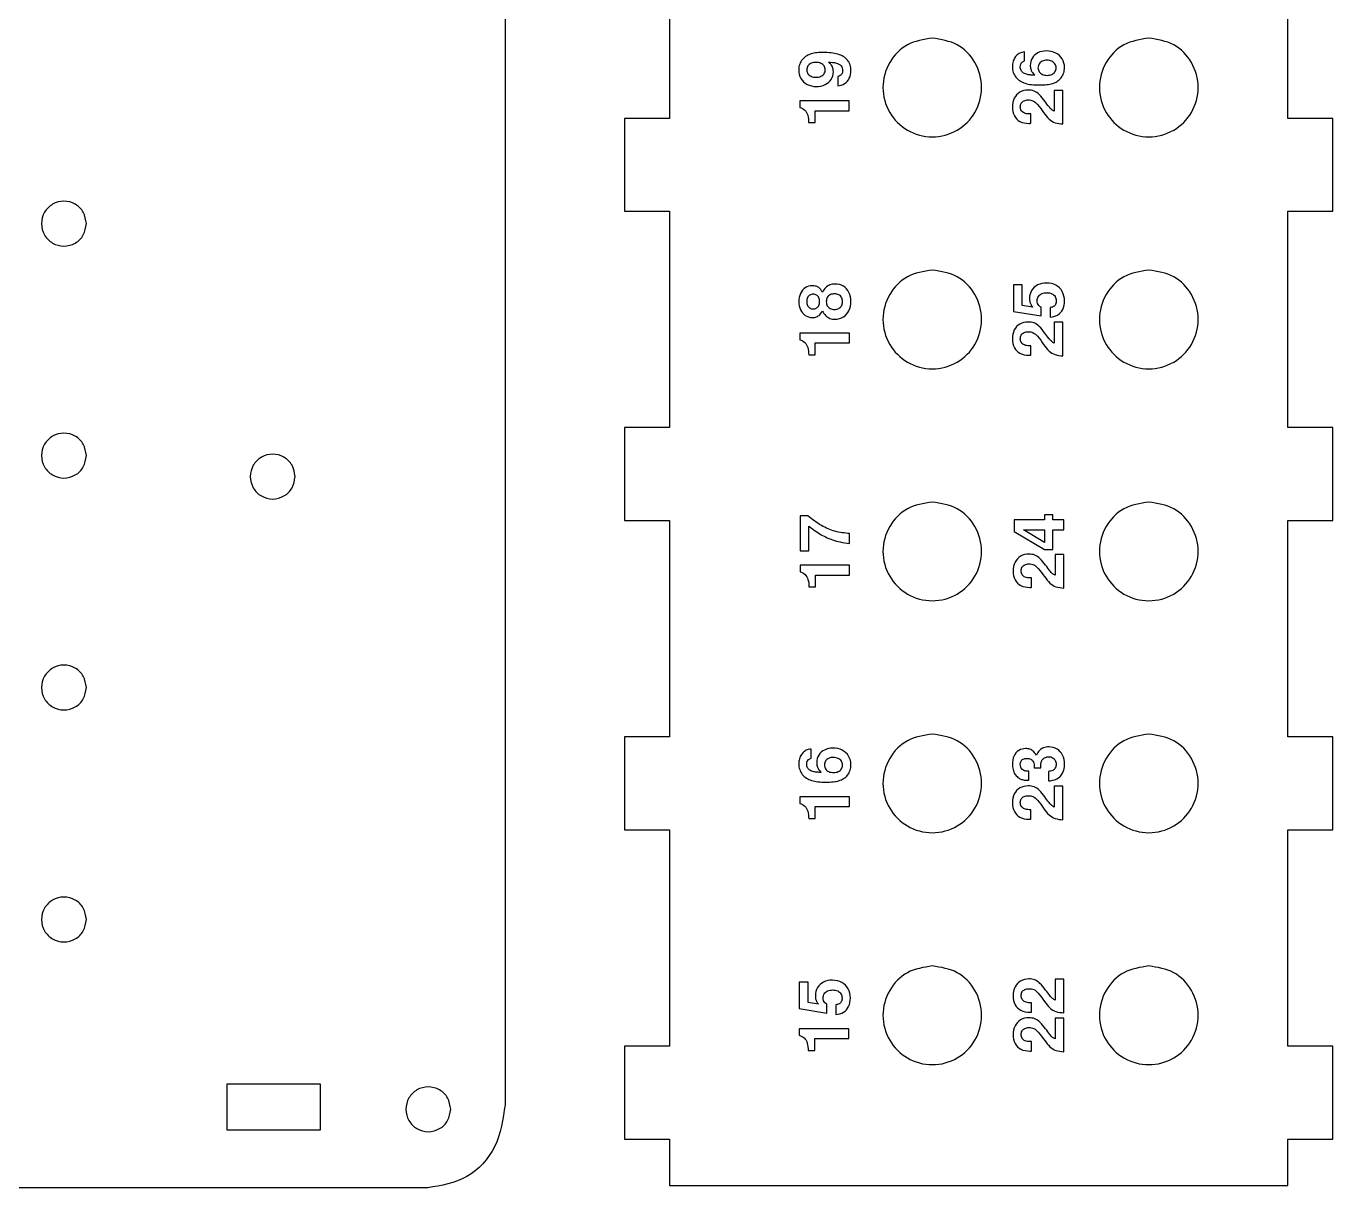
# Model space of a CAD drawing. Extents: x 12 to 628, y 12 to 468.
# Drawn here: x 244.9 to 329.4, y 314.8 to 389.9 of the extents above; entities that cross this region are included whole.
import ezdxf

# ---------------------------------------------------------------- set-up
doc = ezdxf.new("R2010")
doc.units = 0
doc.layers.get('0').update_dxf_attribs({"linetype": 'CONTINUOUS'})

msp = doc.modelspace()

# ---------------------------------------------------------------- linework, layer by layer
at = {"color": 7}
for p, q in [((275.89865, 449.152086), (275.89865, 320.191161)), ((286.527353, 397.976739), (286.527353, 383.971461)), ((326.532353, 383.971461), (326.532353, 397.976739)), ((303.529853, 389.166495), (303.529853, 389.166495)), ((317.529825, 389.166495), (317.529825, 389.166495)), ((309.502567, 387.695609), (309.502567, 388.282632)), ((297.417038, 386.695414), (297.417038, 386.085814)), ((311.412642, 385.791654), (311.412642, 384.436987)), ((311.977086, 385.791654), (311.412642, 385.791654)), ((311.977086, 383.615156), (311.977086, 385.791654)), ((298.162105, 385.107547), (294.960582, 385.107547)), ((294.960582, 385.107547), (294.960582, 384.6876)), ((298.162105, 384.475369), (298.162105, 385.107547)), ((286.527353, 383.971461), (283.62577, 383.971461)), ((283.62577, 383.971461), (283.62577, 377.974239)), ((295.534057, 383.707725), (295.954004, 383.707725)), ((295.954004, 384.475369), (298.162105, 384.475369)), ((295.954004, 383.707725), (295.954004, 384.475369)), ((309.890905, 384.265396), (309.787047, 384.265396)), ((309.890905, 383.660311), (309.890905, 384.265396)), ((329.433964, 383.971461), (326.532353, 383.971461)), ((329.433964, 377.974239), (329.433964, 383.971461)), ((283.62577, 377.974239), (286.527353, 377.974239)), ((286.527353, 377.974239), (286.527353, 363.977795)), ((326.532353, 363.977795), (326.532353, 377.974239)), ((326.532353, 377.974239), (329.433964, 377.974239)), ((248.823949, 377.171642), (248.823949, 377.171642)), ((303.529853, 374.166525), (303.529853, 374.166525)), ((317.529825, 374.166525), (317.529825, 374.166525)), ((308.775563, 373.205925), (308.775563, 371.49453)), ((309.340007, 373.205925), (308.775563, 373.205925)), ((309.340007, 371.882868), (309.340007, 373.205925)), ((310.00831, 371.77901), (309.340007, 371.882868)), ((308.775563, 371.49453), (310.559202, 371.21005)), ((310.559202, 371.21005), (310.559202, 371.77901)), ((311.141708, 371.742885), (311.141708, 371.119739)), ((311.412642, 370.796227), (311.412642, 369.441561)), ((311.977086, 370.796227), (311.412642, 370.796227)), ((311.977086, 368.61973), (311.977086, 370.796227)), ((298.164363, 370.087285), (294.96284, 370.087285)), ((294.96284, 370.087285), (294.96284, 369.667338)), ((295.956262, 369.455107), (298.164363, 369.455107)), ((295.956262, 368.687463), (295.956262, 369.455107)), ((298.164363, 369.455107), (298.164363, 370.087285)), ((295.536315, 368.687463), (295.956262, 368.687463)), ((309.890905, 369.26997), (309.787047, 369.26997)), ((309.890905, 368.664885), (309.890905, 369.26997)), ((286.527353, 363.977795), (283.62577, 363.977795)), ((283.62577, 363.977795), (283.62577, 357.971739)), ((329.433964, 363.977795), (326.532353, 363.977795)), ((329.433964, 357.971739), (329.433964, 363.977795)), ((248.823949, 362.171672), (248.823949, 362.171672)), ((262.322096, 360.812613), (262.322096, 360.812613)), ((303.529853, 359.166555), (303.529853, 359.166555)), ((317.529825, 359.166555), (317.529825, 359.166555)), ((310.796268, 358.343652), (310.796268, 358.0095)), ((311.320073, 358.343652), (310.796268, 358.343652)), ((311.320073, 358.0095), (311.320073, 358.343652)), ((283.62577, 357.971739), (286.527353, 357.971739)), ((286.527353, 357.971739), (286.527353, 343.975295)), ((294.980902, 358.271403), (294.980902, 356.01814)), ((295.477613, 358.271403), (294.980902, 358.271403)), ((295.545346, 356.01814), (295.545346, 357.612132)), ((310.796268, 358.0095), (308.827492, 358.0095)), ((308.827492, 358.0095), (308.827492, 357.264434)), ((312.029015, 358.0095), (311.320073, 358.0095)), ((312.029015, 357.377323), (312.029015, 358.0095)), ((326.532353, 343.975295), (326.532353, 357.971739)), ((326.532353, 357.971739), (329.433964, 357.971739)), ((298.182425, 356.487758), (298.182425, 357.124452)), ((308.827492, 357.264434), (310.787237, 356.094905)), ((310.796268, 356.541945), (309.428061, 357.377323)), ((309.428061, 357.377323), (310.796268, 357.377323)), ((310.796268, 357.377323), (310.796268, 356.541945)), ((311.320073, 356.094905), (311.320073, 357.377323)), ((311.320073, 357.377323), (312.029015, 357.377323)), ((294.980902, 356.01814), (295.545346, 356.01814)), ((310.787237, 356.094905), (311.320073, 356.094905)), ((311.464571, 355.78494), (311.464571, 354.430274)), ((312.029015, 355.78494), (311.464571, 355.78494)), ((312.029015, 353.608442), (312.029015, 355.78494)), ((298.182425, 355.080514), (294.980902, 355.080514)), ((294.980902, 355.080514), (294.980902, 354.660567)), ((298.182425, 354.448336), (298.182425, 355.080514)), ((295.974324, 354.448336), (298.182425, 354.448336)), ((295.974324, 353.680691), (295.974324, 354.448336)), ((309.942834, 354.258682), (309.838976, 354.258682)), ((309.942834, 353.653598), (309.942834, 354.258682)), ((295.554377, 353.680691), (295.974324, 353.680691)), ((248.823949, 347.171702), (248.823949, 347.171702)), ((286.527353, 343.975295), (283.62577, 343.975295)), ((283.62577, 343.975295), (283.62577, 337.969239)), ((303.529853, 344.166585), (303.529853, 344.166585)), ((317.529825, 344.166585), (317.529825, 344.166585)), ((329.433964, 343.975295), (326.532353, 343.975295)), ((329.433964, 337.969239), (329.433964, 343.975295)), ((295.689844, 342.609932), (295.689844, 343.196954)), ((309.782532, 341.171728), (309.782532, 341.75875)), ((310.121198, 342.034199), (310.121198, 341.980012)), ((310.121198, 341.980012), (310.545655, 341.980012)), ((311.037851, 341.745203), (311.037851, 341.131088)), ((309.728345, 341.171728), (309.782532, 341.171728)), ((311.412642, 340.798545), (311.412642, 339.443878)), ((311.977086, 340.798545), (311.412642, 340.798545)), ((311.977086, 338.622047), (311.977086, 340.798545)), ((298.164363, 340.100892), (294.96284, 340.100892)), ((294.96284, 340.100892), (294.96284, 339.680945)), ((298.164363, 339.468714), (298.164363, 340.100892)), ((295.956262, 339.468714), (298.164363, 339.468714)), ((295.956262, 338.70107), (295.956262, 339.468714)), ((309.890905, 339.272287), (309.787047, 339.272287)), ((309.890905, 338.667203), (309.890905, 339.272287)), ((295.536315, 338.70107), (295.956262, 338.70107)), ((283.62577, 337.969239), (286.527353, 337.969239)), ((286.527353, 337.969239), (286.527353, 323.972795)), ((326.532353, 323.972795), (326.532353, 337.969239)), ((326.532353, 337.969239), (329.433964, 337.969239)), ((248.823949, 332.171732), (248.823949, 332.171732)), ((303.529853, 329.166615), (303.529853, 329.166615)), ((317.529825, 329.166615), (317.529825, 329.166615)), ((294.928973, 328.120192), (294.928973, 326.408796)), ((295.493417, 328.120192), (294.928973, 328.120192)), ((295.493417, 326.797134), (295.493417, 328.120192)), ((311.464571, 328.31436), (311.464571, 326.959694)), ((312.029015, 328.31436), (311.464571, 328.31436)), ((312.029015, 326.137863), (312.029015, 328.31436)), ((294.928973, 326.408796), (296.712612, 326.124316)), ((296.16172, 326.693276), (295.493417, 326.797134)), ((296.712612, 326.124316), (296.712612, 326.693276)), ((297.295118, 326.657152), (297.295118, 326.034005)), ((309.942834, 326.788103), (309.838976, 326.788103)), ((309.942834, 326.183018), (309.942834, 326.788103)), ((311.464571, 325.800805), (311.464571, 324.446138)), ((312.029015, 325.800805), (311.464571, 325.800805)), ((312.029015, 323.624307), (312.029015, 325.800805)), ((298.130496, 325.105409), (294.928973, 325.105409)), ((294.928973, 325.105409), (294.928973, 324.685462)), ((298.130496, 324.473231), (298.130496, 325.105409)), ((286.527353, 323.972795), (283.62577, 323.972795)), ((283.62577, 323.972795), (283.62577, 317.975573)), ((295.502449, 323.705587), (295.922395, 323.705587)), ((295.922395, 324.473231), (298.130496, 324.473231)), ((295.922395, 323.705587), (295.922395, 324.473231)), ((309.942834, 324.274547), (309.838976, 324.274547)), ((309.942834, 323.669462), (309.942834, 324.274547)), ((329.433964, 323.972795), (326.532353, 323.972795)), ((329.433964, 317.975573), (329.433964, 323.972795)), ((257.935826, 321.540559), (263.935814, 321.540559)), ((257.935826, 318.540559), (257.935826, 321.540559)), ((263.935814, 321.540559), (263.935814, 318.540559)), ((272.384193, 319.899157), (272.384193, 319.899157)), ((263.935814, 318.540559), (257.935826, 318.540559)), ((283.62577, 317.975573), (286.527353, 317.975573)), ((286.527353, 317.975573), (286.527353, 314.974958)), ((326.532353, 314.974958), (326.532353, 317.975573)), ((326.532353, 317.975573), (329.433964, 317.975573)), ((270.898857, 314.817791), (30.908769, 314.817791)), ((286.527353, 314.974958), (326.532353, 314.974958))]:
    msp.add_line(p, q, dxfattribs=at)
for points, knots in [([(303.529853, 389.166495), (304.092284, 389.078804), (305.200464, 388.906023), (306.42048, 387.635835), (306.872538, 385.978929), (306.42048, 384.304628), (305.200464, 383.085596), (303.529853, 382.633204), (301.859242, 383.085596), (300.639227, 384.304628), (300.187169, 385.978929), (300.639227, 387.635835), (301.859242, 388.906023), (302.967423, 389.078804), (303.529853, 389.166495)], [0, 0, 0, 0, 1.668176, 3.28688, 4.955056, 6.623233, 8.241936, 9.910112, 11.578289, 13.196992, 14.865169, 16.533345, 18.152048, 19.820225, 19.820225, 19.820225, 19.820225]), ([(317.529825, 389.166495), (318.092256, 389.078804), (319.200436, 388.906023), (320.420452, 387.635835), (320.87251, 385.978929), (320.420452, 384.304628), (319.200436, 383.085596), (317.529825, 382.633204), (315.859214, 383.085596), (314.639199, 384.304628), (314.187141, 385.978929), (314.639199, 387.635835), (315.859214, 388.906023), (316.967395, 389.078804), (317.529825, 389.166495)], [0, 0, 0, 0, 1.668176, 3.28688, 4.955056, 6.623233, 8.241936, 9.910112, 11.578289, 13.196992, 14.865169, 16.533345, 18.152048, 19.820225, 19.820225, 19.820225, 19.820225]), ([(297.417038, 386.085814), (297.57228, 386.115192), (297.882151, 386.173834), (298.204186, 386.571065), (298.294591, 387.022857), (298.238501, 387.438508), (298.063499, 387.765709), (297.778053, 387.997929), (297.407739, 388.13976), (296.974228, 388.224917), (296.513387, 388.252931), (296.079706, 388.230531), (295.714738, 388.162034), (295.389259, 388.025906), (295.116605, 387.804354), (294.929184, 387.482472), (294.863894, 387.047728), (294.980287, 386.53768), (295.425913, 386.118039), (296.018284, 386.00288), (296.596052, 386.105819), (297.039538, 386.467748), (297.147622, 386.877977), (297.123373, 387.15286), (297.084571, 387.294629), (297.029234, 387.398076), (296.969603, 387.472899), (296.901132, 387.53736), (296.848193, 387.584077), (296.81647, 387.612072)], [0, 0, 0, 0, 0.461041, 0.92027, 1.42861, 1.80979, 2.158105, 2.514938, 2.888082, 3.337274, 3.836342, 4.269234, 4.637738, 4.944499, 5.319104, 5.670676, 6.035144, 6.618032, 7.164178, 7.76965, 8.363267, 8.875796, 9.396449, 9.55498, 9.702463, 9.834017, 9.903754, 9.988667, 10.115638, 10.115638, 10.115638, 10.115638]), ([(309.502567, 388.282632), (309.442969, 388.272638), (309.336323, 388.254755), (309.191041, 388.202956), (309.02792, 388.107234), (308.859187, 387.926911), (308.733926, 387.642654), (308.692252, 387.305662), (308.742357, 386.950854), (308.916839, 386.623167), (309.198303, 386.388143), (309.548092, 386.232034), (309.974154, 386.148278), (310.446101, 386.132156), (310.907534, 386.147269), (311.299859, 386.216507), (311.623113, 386.357243), (311.879669, 386.586776), (312.044834, 386.906263), (312.110687, 387.337101), (311.98719, 387.851153), (311.520294, 388.261646), (310.93149, 388.37393), (310.366649, 388.272232), (309.952413, 387.915872), (309.850745, 387.494436), (309.882504, 387.17174), (309.981291, 386.947499), (310.093089, 386.831749), (310.152807, 386.76992)], [0, 0, 0, 0, 0.181018, 0.323917, 0.459904, 0.745457, 1.047304, 1.377164, 1.752709, 2.105176, 2.464501, 2.831406, 3.244051, 3.758688, 4.245434, 4.627608, 4.946674, 5.291002, 5.63835, 6.00319, 6.583308, 7.138674, 7.767009, 8.322055, 8.810025, 9.313847, 9.552764, 9.77625, 10.032516, 10.032516, 10.032516, 10.032516]), ([(295.407622, 387.101814), (295.421702, 387.196251), (295.449696, 387.384006), (295.708196, 387.570645), (296.015563, 387.614696), (296.324425, 387.567353), (296.559112, 387.382004), (296.633113, 387.112846), (296.560769, 386.842783), (296.318487, 386.66686), (296.010448, 386.627014), (295.706724, 386.667013), (295.452019, 386.837737), (295.422268, 387.014698), (295.407622, 387.101814)], [0, 0, 0, 0, 0.275901, 0.548531, 0.879898, 1.194833, 1.46104, 1.726421, 1.987119, 2.248889, 2.571157, 2.897646, 3.160628, 3.415622, 3.415622, 3.415622, 3.415622]), ([(296.81647, 387.612072), (296.986165, 387.606995), (297.272352, 387.598434), (297.65584, 387.422173), (297.748141, 387.119729), (297.707914, 386.892154), (297.592322, 386.733802), (297.475708, 386.708263), (297.417038, 386.695414)], [0, 0, 0, 0, 0.510685, 0.861259, 1.173565, 1.373345, 1.545991, 1.720798, 1.720798, 1.720798, 1.720798]), ([(310.152807, 386.76992), (310.071701, 386.772838), (309.949512, 386.777233), (309.790759, 386.788201), (309.627205, 386.818621), (309.431355, 386.883727), (309.252516, 387.066608), (309.207346, 387.283354), (309.230241, 387.475195), (309.338102, 387.622199), (309.444386, 387.66964), (309.502567, 387.695609)], [0, 0, 0, 0, 0.243566, 0.36694, 0.476572, 0.742915, 0.973041, 1.206603, 1.383036, 1.538888, 1.727389, 1.727389, 1.727389, 1.727389]), ([(310.365038, 387.253085), (310.378683, 387.343881), (310.405799, 387.524326), (310.649187, 387.706879), (310.946913, 387.753743), (311.24942, 387.700816), (311.483689, 387.518009), (311.565483, 387.247799), (311.488091, 386.977717), (311.257846, 386.794057), (310.956855, 386.743211), (310.658105, 386.793356), (310.409931, 386.977815), (310.37998, 387.161466), (310.365038, 387.253085)], [0, 0, 0, 0, 0.265861, 0.528365, 0.841729, 1.154285, 1.424993, 1.687437, 1.953006, 2.21819, 2.524933, 2.842197, 3.112499, 3.381587, 3.381587, 3.381587, 3.381587]), ([(311.412642, 384.436987), (311.358331, 384.467942), (311.228159, 384.542134), (311.03661, 384.777473), (310.785387, 385.118046), (310.501099, 385.498001), (310.123199, 385.772171), (309.668085, 385.830498), (309.168647, 385.728722), (308.771305, 385.288182), (308.674388, 384.714187), (308.769614, 384.135521), (309.197905, 383.714105), (309.590981, 383.654842), (309.810628, 383.655869), (309.848308, 383.656921), (309.875806, 383.65911), (309.890905, 383.660311)], [0, 0, 0, 0, 0.186222, 0.446335, 0.896488, 1.462963, 1.865119, 2.253534, 2.808548, 3.325456, 3.922402, 4.504207, 5.016047, 5.607945, 5.638216, 5.67553, 5.720964, 5.720964, 5.720964, 5.720964]), ([(294.960582, 384.6876), (295.075324, 384.639963), (295.310083, 384.542499), (295.510973, 384.155104), (295.525779, 383.868163), (295.534057, 383.707725)], [0, 0, 0, 0, 0.362698, 0.742064, 1.223202, 1.223202, 1.223202, 1.223202]), ([(309.787047, 384.265396), (309.682428, 384.272157), (309.494224, 384.284319), (309.26202, 384.461346), (309.203418, 384.719486), (309.258287, 384.972479), (309.467032, 385.1484), (309.745554, 385.186701), (310.076112, 385.142229), (310.407271, 384.813656), (310.604654, 384.534258), (310.730793, 384.355707)], [0, 0, 0, 0, 0.309632, 0.557007, 0.812644, 1.062027, 1.29714, 1.57849, 1.88622, 2.259698, 2.920939, 2.920939, 2.920939, 2.920939]), ([(310.730793, 384.355707), (310.839333, 384.204234), (311.035691, 383.930209), (311.483071, 383.658081), (311.805497, 383.630065), (311.977086, 383.615156)], [0, 0, 0, 0, 0.555161, 1.004325, 1.515287, 1.515287, 1.515287, 1.515287]), ([(248.823949, 377.171642), (248.784051, 376.91574), (248.705438, 376.411526), (248.127512, 375.856427), (247.373631, 375.650748), (246.611836, 375.856427), (246.057185, 376.411526), (245.851354, 377.171642), (246.057185, 377.931757), (246.611836, 378.486856), (247.373631, 378.692536), (248.127512, 378.486856), (248.705438, 377.931757), (248.784051, 377.427544), (248.823949, 377.171642)], [0, 0, 0, 0, 0.759009, 1.495504, 2.254514, 3.013523, 3.750019, 4.509028, 5.268036, 6.004532, 6.763541, 7.522551, 8.259047, 9.018055, 9.018055, 9.018055, 9.018055]), ([(303.529853, 374.166525), (304.092284, 374.078834), (305.200464, 373.906053), (306.42048, 372.635865), (306.872538, 370.978959), (306.42048, 369.304658), (305.200464, 368.085626), (303.529853, 367.633234), (301.859242, 368.085626), (300.639227, 369.304658), (300.187169, 370.978959), (300.639227, 372.635865), (301.859242, 373.906053), (302.967423, 374.078834), (303.529853, 374.166525)], [0, 0, 0, 0, 1.668176, 3.28688, 4.955056, 6.623233, 8.241936, 9.910112, 11.578289, 13.196992, 14.865169, 16.533345, 18.152048, 19.820225, 19.820225, 19.820225, 19.820225]), ([(317.529825, 374.166525), (318.092256, 374.078834), (319.200436, 373.906053), (320.420452, 372.635865), (320.87251, 370.978959), (320.420452, 369.304658), (319.200436, 368.085626), (317.529825, 367.633234), (315.859214, 368.085626), (314.639199, 369.304658), (314.187141, 370.978959), (314.639199, 372.635865), (315.859214, 373.906053), (316.967395, 374.078834), (317.529825, 374.166525)], [0, 0, 0, 0, 1.668176, 3.28688, 4.955056, 6.623233, 8.241936, 9.910112, 11.578289, 13.196992, 14.865169, 16.533345, 18.152048, 19.820225, 19.820225, 19.820225, 19.820225]), ([(296.421364, 372.740823), (296.404684, 372.771363), (296.37564, 372.82454), (296.331209, 372.894615), (296.262794, 372.979596), (296.143157, 373.070053), (295.961746, 373.140268), (295.674376, 373.175794), (295.28377, 373.061682), (294.959465, 372.655637), (294.860917, 372.130099), (294.959011, 371.604379), (295.28575, 371.194547), (295.701523, 371.07849), (296.037255, 371.123989), (296.276813, 371.275903), (296.370968, 371.433014), (296.421364, 371.517108)], [0, 0, 0, 0, 0.104386, 0.181761, 0.248575, 0.430901, 0.623388, 0.825932, 1.293188, 1.767289, 2.307968, 2.851788, 3.327539, 3.797887, 4.073444, 4.325968, 4.616796, 4.616796, 4.616796, 4.616796]), ([(296.421364, 371.517108), (296.485824, 371.41014), (296.605368, 371.211763), (296.906375, 371.020495), (297.313891, 370.967647), (297.802754, 371.0854), (298.195816, 371.538439), (298.306772, 372.130179), (298.195437, 372.721596), (297.802299, 373.172664), (297.313896, 373.290274), (296.906371, 373.237437), (296.605369, 373.046167), (296.485824, 372.84779), (296.421364, 372.740823)], [0, 0, 0, 0, 0.370599, 0.687295, 1.029007, 1.583127, 2.11944, 2.727821, 3.333099, 3.868543, 4.422619, 4.764331, 5.081027, 5.451626, 5.451626, 5.451626, 5.451626]), ([(311.141708, 371.119739), (311.315329, 371.146825), (311.656221, 371.200007), (312.016388, 371.632829), (312.1201, 372.195379), (311.995352, 372.793653), (311.539496, 373.247421), (310.931296, 373.373068), (310.343913, 373.262133), (309.903539, 372.880397), (309.79845, 372.447915), (309.824873, 372.138709), (309.890845, 371.947045), (309.967757, 371.837021), (310.00831, 371.77901)], [0, 0, 0, 0, 0.511738, 1.004761, 1.56642, 2.18886, 2.761114, 3.386603, 3.978272, 4.499543, 5.039978, 5.238093, 5.427762, 5.639307, 5.639307, 5.639307, 5.639307]), ([(310.559202, 371.77901), (310.511305, 371.806025), (310.416119, 371.859714), (310.330971, 372.012371), (310.301847, 372.219936), (310.359135, 372.476442), (310.611574, 372.673297), (310.930924, 372.715473), (311.249393, 372.671435), (311.495598, 372.473136), (311.554758, 372.200127), (311.519216, 371.955724), (311.363152, 371.774422), (311.218363, 371.753802), (311.141708, 371.742885)], [0, 0, 0, 0, 0.162277, 0.322493, 0.501322, 0.787045, 1.062631, 1.401372, 1.73094, 2.004492, 2.288147, 2.526729, 2.727093, 2.952514, 2.952514, 2.952514, 2.952514]), ([(295.405364, 372.135739), (295.414275, 372.221335), (295.430994, 372.381936), (295.596057, 372.570336), (295.824648, 372.630309), (296.054312, 372.568426), (296.214083, 372.380875), (296.261702, 372.134732), (296.214422, 371.887721), (296.052733, 371.69817), (295.822131, 371.636616), (295.593584, 371.697302), (295.430563, 371.88758), (295.414156, 372.049156), (295.405364, 372.135739)], [0, 0, 0, 0, 0.253111, 0.474901, 0.702406, 0.928249, 1.151456, 1.402822, 1.657327, 1.882186, 2.111133, 2.335623, 2.55752, 2.813702, 2.813702, 2.813702, 2.813702]), ([(296.67423, 372.126708), (296.685193, 372.221511), (296.706241, 372.403517), (296.92997, 372.601565), (297.209054, 372.649813), (297.488558, 372.598316), (297.690662, 372.398578), (297.745026, 372.127239), (297.690775, 371.854853), (297.483632, 371.657627), (297.204013, 371.608239), (296.925871, 371.658167), (296.707377, 371.854686), (296.685541, 372.03388), (296.67423, 372.126708)], [0, 0, 0, 0, 0.277611, 0.532963, 0.828509, 1.104527, 1.353939, 1.629087, 1.903175, 2.152745, 2.434696, 2.724211, 2.977742, 3.25024, 3.25024, 3.25024, 3.25024]), ([(311.412642, 369.441561), (311.358331, 369.472516), (311.228159, 369.546708), (311.03661, 369.782047), (310.785387, 370.12262), (310.501099, 370.502575), (310.123199, 370.776745), (309.668085, 370.835072), (309.168647, 370.733296), (308.771305, 370.292756), (308.674388, 369.718761), (308.769614, 369.140095), (309.197905, 368.718679), (309.590981, 368.659416), (309.810628, 368.660443), (309.848308, 368.661495), (309.875806, 368.663683), (309.890905, 368.664885)], [0, 0, 0, 0, 0.186222, 0.446335, 0.896488, 1.462963, 1.865119, 2.253534, 2.808548, 3.325456, 3.922402, 4.504207, 5.016047, 5.607945, 5.638216, 5.67553, 5.720964, 5.720964, 5.720964, 5.720964]), ([(309.787047, 369.26997), (309.682428, 369.276731), (309.494224, 369.288893), (309.26202, 369.46592), (309.203418, 369.72406), (309.258287, 369.977052), (309.467032, 370.152974), (309.745554, 370.191275), (310.076112, 370.146803), (310.407271, 369.81823), (310.604654, 369.538831), (310.730793, 369.360281)], [0, 0, 0, 0, 0.309632, 0.557007, 0.812644, 1.062027, 1.29714, 1.57849, 1.88622, 2.259698, 2.920939, 2.920939, 2.920939, 2.920939]), ([(294.96284, 369.667338), (295.077582, 369.619701), (295.312341, 369.522237), (295.513231, 369.134843), (295.528037, 368.847901), (295.536315, 368.687463)], [0, 0, 0, 0, 0.362698, 0.742064, 1.223202, 1.223202, 1.223202, 1.223202]), ([(310.730793, 369.360281), (310.839333, 369.208808), (311.035691, 368.934783), (311.483071, 368.662655), (311.805497, 368.634639), (311.977086, 368.61973)], [0, 0, 0, 0, 0.555161, 1.004325, 1.515287, 1.515287, 1.515287, 1.515287]), ([(248.823949, 362.171672), (248.784051, 361.91577), (248.705438, 361.411556), (248.127512, 360.856457), (247.373631, 360.650778), (246.611836, 360.856457), (246.057185, 361.411556), (245.851354, 362.171672), (246.057185, 362.931787), (246.611836, 363.486886), (247.373631, 363.692566), (248.127512, 363.486886), (248.705438, 362.931787), (248.784051, 362.427574), (248.823949, 362.171672)], [0, 0, 0, 0, 0.759009, 1.495504, 2.254514, 3.013523, 3.750019, 4.509028, 5.268036, 6.004532, 6.763541, 7.522551, 8.259047, 9.018055, 9.018055, 9.018055, 9.018055]), ([(262.322096, 360.812613), (262.282251, 360.557052), (262.203743, 360.053508), (261.626586, 359.499144), (260.873701, 359.29374), (260.112908, 359.499142), (259.558983, 360.053506), (259.353426, 360.812614), (259.558983, 361.571723), (260.112907, 362.12609), (260.873701, 362.331493), (261.626587, 362.126087), (262.203743, 361.571721), (262.282251, 361.068176), (262.322096, 360.812613)], [0, 0, 0, 0, 0.758, 1.493516, 2.251518, 3.009539, 3.745061, 4.503061, 5.261063, 5.996587, 6.754608, 7.51261, 8.248128, 9.00613, 9.00613, 9.00613, 9.00613]), ([(303.529853, 359.166555), (304.092284, 359.078864), (305.200464, 358.906083), (306.42048, 357.635895), (306.872538, 355.978989), (306.42048, 354.304688), (305.200464, 353.085656), (303.529853, 352.633264), (301.859242, 353.085656), (300.639227, 354.304688), (300.187169, 355.978989), (300.639227, 357.635895), (301.859242, 358.906083), (302.967423, 359.078864), (303.529853, 359.166555)], [0, 0, 0, 0, 1.668176, 3.28688, 4.955056, 6.623233, 8.241936, 9.910112, 11.578289, 13.196992, 14.865169, 16.533345, 18.152048, 19.820225, 19.820225, 19.820225, 19.820225]), ([(317.529825, 359.166555), (318.092256, 359.078864), (319.200436, 358.906083), (320.420452, 357.635895), (320.87251, 355.978989), (320.420452, 354.304688), (319.200436, 353.085656), (317.529825, 352.633264), (315.859214, 353.085656), (314.639199, 354.304688), (314.187141, 355.978989), (314.639199, 357.635895), (315.859214, 358.906083), (316.967395, 359.078864), (317.529825, 359.166555)], [0, 0, 0, 0, 1.668176, 3.28688, 4.955056, 6.623233, 8.241936, 9.910112, 11.578289, 13.196992, 14.865169, 16.533345, 18.152048, 19.820225, 19.820225, 19.820225, 19.820225]), ([(298.182425, 357.124452), (297.863117, 357.160204), (297.227991, 357.231318), (296.300454, 357.63767), (295.763473, 358.05124), (295.477613, 358.271403)], [0, 0, 0, 0, 0.959673, 1.908856, 2.989351, 2.989351, 2.989351, 2.989351]), ([(295.545346, 357.612132), (295.646716, 357.530349), (295.874513, 357.34657), (296.233141, 357.111154), (296.496032, 356.971283), (296.615527, 356.907705)], [0, 0, 0, 0, 0.39063, 0.877816, 1.283804, 1.283804, 1.283804, 1.283804]), ([(296.615527, 356.907705), (296.76782, 356.840844), (297.07818, 356.704586), (297.606408, 356.568833), (297.979793, 356.516279), (298.182425, 356.487758)], [0, 0, 0, 0, 0.498308, 1.015512, 1.629281, 1.629281, 1.629281, 1.629281]), ([(311.464571, 354.430274), (311.41026, 354.461228), (311.280088, 354.535421), (311.088539, 354.77076), (310.837316, 355.111333), (310.553027, 355.491288), (310.175128, 355.765458), (309.720014, 355.823785), (309.220576, 355.722009), (308.823233, 355.281468), (308.726317, 354.707474), (308.821543, 354.128808), (309.249834, 353.707392), (309.64291, 353.648129), (309.862557, 353.649156), (309.900236, 353.650208), (309.927735, 353.652396), (309.942834, 353.653598)], [0, 0, 0, 0, 0.186222, 0.446335, 0.896488, 1.462963, 1.865119, 2.253534, 2.808548, 3.325456, 3.922402, 4.504207, 5.016047, 5.607945, 5.638216, 5.67553, 5.720964, 5.720964, 5.720964, 5.720964]), ([(309.838976, 354.258682), (309.734357, 354.265443), (309.546153, 354.277606), (309.313949, 354.454633), (309.255347, 354.712772), (309.310216, 354.965765), (309.518961, 355.141687), (309.797483, 355.179988), (310.128041, 355.135516), (310.4592, 354.806943), (310.656583, 354.527544), (310.782722, 354.348994)], [0, 0, 0, 0, 0.309632, 0.557007, 0.812644, 1.062027, 1.29714, 1.57849, 1.88622, 2.259698, 2.920939, 2.920939, 2.920939, 2.920939]), ([(294.980902, 354.660567), (295.095644, 354.61293), (295.330403, 354.515466), (295.531293, 354.128071), (295.546099, 353.84113), (295.554377, 353.680691)], [0, 0, 0, 0, 0.362698, 0.742064, 1.223202, 1.223202, 1.223202, 1.223202]), ([(310.782722, 354.348994), (310.891262, 354.197521), (311.08762, 353.923496), (311.534999, 353.651368), (311.857426, 353.623352), (312.029015, 353.608442)], [0, 0, 0, 0, 0.555161, 1.004325, 1.515287, 1.515287, 1.515287, 1.515287]), ([(248.823949, 347.171702), (248.784051, 346.9158), (248.705438, 346.411586), (248.127512, 345.856487), (247.373631, 345.650808), (246.611836, 345.856487), (246.057185, 346.411586), (245.851354, 347.171702), (246.057185, 347.931817), (246.611836, 348.486916), (247.373631, 348.692596), (248.127512, 348.486916), (248.705438, 347.931817), (248.784051, 347.427604), (248.823949, 347.171702)], [0, 0, 0, 0, 0.759009, 1.495504, 2.254514, 3.013523, 3.750019, 4.509028, 5.268036, 6.004532, 6.763541, 7.522551, 8.259047, 9.018055, 9.018055, 9.018055, 9.018055]), ([(303.529853, 344.166585), (304.092284, 344.078894), (305.200464, 343.906113), (306.42048, 342.635925), (306.872538, 340.979019), (306.42048, 339.304718), (305.200464, 338.085686), (303.529853, 337.633294), (301.859242, 338.085686), (300.639227, 339.304718), (300.187169, 340.979019), (300.639227, 342.635925), (301.859242, 343.906113), (302.967423, 344.078894), (303.529853, 344.166585)], [0, 0, 0, 0, 1.668176, 3.28688, 4.955056, 6.623233, 8.241936, 9.910112, 11.578289, 13.196992, 14.865169, 16.533345, 18.152048, 19.820225, 19.820225, 19.820225, 19.820225]), ([(317.529825, 344.166585), (318.092256, 344.078894), (319.200436, 343.906113), (320.420452, 342.635925), (320.87251, 340.979019), (320.420452, 339.304718), (319.200436, 338.085686), (317.529825, 337.633294), (315.859214, 338.085686), (314.639199, 339.304718), (314.187141, 340.979019), (314.639199, 342.635925), (315.859214, 343.906113), (316.967395, 344.078894), (317.529825, 344.166585)], [0, 0, 0, 0, 1.668176, 3.28688, 4.955056, 6.623233, 8.241936, 9.910112, 11.578289, 13.196992, 14.865169, 16.533345, 18.152048, 19.820225, 19.820225, 19.820225, 19.820225]), ([(295.689844, 343.196954), (295.630246, 343.18696), (295.5236, 343.169078), (295.378318, 343.117278), (295.215197, 343.021556), (295.046464, 342.841234), (294.921202, 342.556977), (294.879528, 342.219985), (294.929634, 341.865177), (295.104116, 341.537489), (295.38558, 341.302466), (295.735369, 341.146357), (296.16143, 341.0626), (296.633378, 341.046479), (297.09481, 341.061591), (297.487135, 341.13083), (297.81039, 341.271566), (298.066946, 341.501098), (298.232111, 341.820586), (298.297963, 342.251423), (298.174467, 342.765476), (297.707571, 343.175969), (297.118767, 343.288253), (296.553926, 343.186555), (296.139689, 342.830194), (296.038022, 342.408759), (296.069781, 342.086062), (296.168568, 341.861821), (296.280366, 341.746072), (296.340084, 341.684243)], [0, 0, 0, 0, 0.181018, 0.323917, 0.459904, 0.745457, 1.047304, 1.377164, 1.752709, 2.105176, 2.464501, 2.831406, 3.244051, 3.758688, 4.245434, 4.627608, 4.946674, 5.291002, 5.63835, 6.00319, 6.583308, 7.138674, 7.767009, 8.322055, 8.810025, 9.313847, 9.552764, 9.77625, 10.032516, 10.032516, 10.032516, 10.032516]), ([(310.261181, 342.806359), (310.202334, 342.892116), (310.094007, 343.04998), (309.848123, 343.202946), (309.509748, 343.24791), (309.092709, 343.148811), (308.76015, 342.738997), (308.688499, 342.276438), (308.732562, 341.875174), (308.849472, 341.568898), (308.997317, 341.426149), (309.069074, 341.356865)], [0, 0, 0, 0, 0.309536, 0.569807, 0.839286, 1.318875, 1.781936, 2.330926, 2.677104, 2.991162, 3.287344, 3.287344, 3.287344, 3.287344]), ([(311.037851, 341.131088), (311.232469, 341.154196), (311.603465, 341.198247), (312.014481, 341.639662), (312.116028, 342.217704), (312.015873, 342.8003), (311.617981, 343.249), (311.129571, 343.355041), (310.723231, 343.301686), (310.430552, 343.108803), (310.320175, 342.911705), (310.261181, 342.806359)], [0, 0, 0, 0, 0.571894, 1.090189, 1.674172, 2.281045, 2.806737, 3.366912, 3.704984, 4.016877, 4.374977, 4.374977, 4.374977, 4.374977]), ([(296.340084, 341.684243), (296.258978, 341.68716), (296.136788, 341.691556), (295.978036, 341.702523), (295.814482, 341.732943), (295.618632, 341.798049), (295.439793, 341.98093), (295.394623, 342.197677), (295.417518, 342.389518), (295.525379, 342.536522), (295.631663, 342.583962), (295.689844, 342.609932)], [0, 0, 0, 0, 0.243566, 0.36694, 0.476572, 0.742915, 0.973041, 1.206603, 1.383036, 1.538888, 1.727389, 1.727389, 1.727389, 1.727389]), ([(296.552315, 342.167408), (296.56596, 342.258203), (296.593076, 342.438649), (296.836464, 342.621202), (297.13419, 342.668066), (297.436696, 342.615139), (297.670965, 342.432331), (297.75276, 342.162121), (297.675368, 341.89204), (297.445123, 341.708379), (297.144132, 341.657533), (296.845382, 341.707679), (296.597208, 341.892138), (296.567257, 342.075789), (296.552315, 342.167408)], [0, 0, 0, 0, 0.265861, 0.528365, 0.841729, 1.154285, 1.424993, 1.687437, 1.953006, 2.21819, 2.524933, 2.842197, 3.112499, 3.381587, 3.381587, 3.381587, 3.381587]), ([(309.782532, 341.75875), (309.733791, 341.760391), (309.649033, 341.763244), (309.5353, 341.779117), (309.423612, 341.80989), (309.313176, 341.887932), (309.233726, 342.029869), (309.20774, 342.212188), (309.242523, 342.415743), (309.413084, 342.573492), (309.651812, 342.606949), (309.912586, 342.566272), (310.106562, 342.333148), (310.115932, 342.14177), (310.121198, 342.034199)], [0, 0, 0, 0, 0.146214, 0.254257, 0.343883, 0.491912, 0.645715, 0.817833, 1.038895, 1.235637, 1.467694, 1.742507, 1.988997, 2.305383, 2.305383, 2.305383, 2.305383]), ([(310.545655, 341.980012), (310.545453, 342.036774), (310.545125, 342.128682), (310.554543, 342.252858), (310.581991, 342.387419), (310.661212, 342.544729), (310.839493, 342.671665), (311.068178, 342.714277), (311.310786, 342.660436), (311.500403, 342.476212), (311.55641, 342.222722), (311.511408, 341.967079), (311.308746, 341.776842), (311.134013, 341.756434), (311.037851, 341.745203)], [0, 0, 0, 0, 0.170267, 0.275698, 0.372823, 0.58171, 0.786068, 1.005723, 1.26293, 1.501587, 1.754904, 2.013727, 2.245935, 2.530132, 2.530132, 2.530132, 2.530132]), ([(311.412642, 339.443878), (311.358331, 339.474833), (311.228159, 339.549026), (311.03661, 339.784365), (310.785387, 340.124938), (310.501099, 340.504893), (310.123199, 340.779063), (309.668085, 340.83739), (309.168647, 340.735614), (308.771305, 340.295073), (308.674388, 339.721079), (308.769614, 339.142413), (309.197905, 338.720997), (309.590981, 338.661733), (309.810628, 338.66276), (309.848308, 338.663812), (309.875806, 338.666001), (309.890905, 338.667203)], [0, 0, 0, 0, 0.186222, 0.446335, 0.896488, 1.462963, 1.865119, 2.253534, 2.808548, 3.325456, 3.922402, 4.504207, 5.016047, 5.607945, 5.638216, 5.67553, 5.720964, 5.720964, 5.720964, 5.720964]), ([(309.069074, 341.356865), (309.12678, 341.31879), (309.248131, 341.238721), (309.477388, 341.181368), (309.640745, 341.175093), (309.728345, 341.171728)], [0, 0, 0, 0, 0.206206, 0.433639, 0.69663, 0.69663, 0.69663, 0.69663]), ([(309.787047, 339.272287), (309.682428, 339.279048), (309.494224, 339.291211), (309.26202, 339.468238), (309.203418, 339.726377), (309.258287, 339.97937), (309.467032, 340.155292), (309.745554, 340.193593), (310.076112, 340.149121), (310.407271, 339.820548), (310.604654, 339.541149), (310.730793, 339.362598)], [0, 0, 0, 0, 0.309632, 0.557007, 0.812644, 1.062027, 1.29714, 1.57849, 1.88622, 2.259698, 2.920939, 2.920939, 2.920939, 2.920939]), ([(294.96284, 339.680945), (295.077582, 339.633308), (295.312341, 339.535844), (295.513231, 339.148449), (295.528037, 338.861508), (295.536315, 338.70107)], [0, 0, 0, 0, 0.362698, 0.742064, 1.223202, 1.223202, 1.223202, 1.223202]), ([(310.730793, 339.362598), (310.839333, 339.211126), (311.035691, 338.937101), (311.483071, 338.664973), (311.805497, 338.636957), (311.977086, 338.622047)], [0, 0, 0, 0, 0.555161, 1.004325, 1.515287, 1.515287, 1.515287, 1.515287]), ([(248.823949, 332.171732), (248.784051, 331.91583), (248.705438, 331.411616), (248.127512, 330.856517), (247.373631, 330.650838), (246.611836, 330.856517), (246.057185, 331.411616), (245.851354, 332.171732), (246.057185, 332.931847), (246.611836, 333.486946), (247.373631, 333.692626), (248.127512, 333.486946), (248.705438, 332.931847), (248.784051, 332.427634), (248.823949, 332.171732)], [0, 0, 0, 0, 0.759009, 1.495504, 2.254514, 3.013523, 3.750019, 4.509028, 5.268036, 6.004532, 6.763541, 7.522551, 8.259047, 9.018055, 9.018055, 9.018055, 9.018055]), ([(303.529853, 329.166615), (304.092284, 329.078924), (305.200464, 328.906143), (306.42048, 327.635955), (306.872538, 325.979049), (306.42048, 324.304748), (305.200464, 323.085716), (303.529853, 322.633324), (301.859242, 323.085716), (300.639227, 324.304748), (300.187169, 325.979049), (300.639227, 327.635955), (301.859242, 328.906143), (302.967423, 329.078924), (303.529853, 329.166615)], [0, 0, 0, 0, 1.668176, 3.28688, 4.955056, 6.623233, 8.241936, 9.910112, 11.578289, 13.196992, 14.865169, 16.533345, 18.152048, 19.820225, 19.820225, 19.820225, 19.820225]), ([(317.529825, 329.166615), (318.092256, 329.078924), (319.200436, 328.906143), (320.420452, 327.635955), (320.87251, 325.979049), (320.420452, 324.304748), (319.200436, 323.085716), (317.529825, 322.633324), (315.859214, 323.085716), (314.639199, 324.304748), (314.187141, 325.979049), (314.639199, 327.635955), (315.859214, 328.906143), (316.967395, 329.078924), (317.529825, 329.166615)], [0, 0, 0, 0, 1.668176, 3.28688, 4.955056, 6.623233, 8.241936, 9.910112, 11.578289, 13.196992, 14.865169, 16.533345, 18.152048, 19.820225, 19.820225, 19.820225, 19.820225]), ([(297.295118, 326.034005), (297.468739, 326.061091), (297.809631, 326.114274), (298.169798, 326.547095), (298.27351, 327.109645), (298.148762, 327.707919), (297.692906, 328.161687), (297.084706, 328.287334), (296.497324, 328.176399), (296.056949, 327.794663), (295.95186, 327.362182), (295.978283, 327.052975), (296.044255, 326.861311), (296.121167, 326.751287), (296.16172, 326.693276)], [0, 0, 0, 0, 0.511738, 1.004761, 1.56642, 2.18886, 2.761114, 3.386603, 3.978272, 4.499543, 5.039978, 5.238093, 5.427762, 5.639307, 5.639307, 5.639307, 5.639307]), ([(311.464571, 326.959694), (311.41026, 326.990649), (311.280088, 327.064841), (311.088539, 327.30018), (310.837316, 327.640753), (310.553027, 328.020708), (310.175128, 328.294878), (309.720014, 328.353205), (309.220576, 328.251429), (308.823233, 327.810889), (308.726317, 327.236894), (308.821543, 326.658228), (309.249834, 326.236812), (309.64291, 326.177549), (309.862557, 326.178576), (309.900236, 326.179628), (309.927735, 326.181816), (309.942834, 326.183018)], [0, 0, 0, 0, 0.186222, 0.446335, 0.896488, 1.462963, 1.865119, 2.253534, 2.808548, 3.325456, 3.922402, 4.504207, 5.016047, 5.607945, 5.638216, 5.67553, 5.720964, 5.720964, 5.720964, 5.720964]), ([(296.712612, 326.693276), (296.664715, 326.720292), (296.569529, 326.77398), (296.484382, 326.926637), (296.455257, 327.134202), (296.512545, 327.390708), (296.764984, 327.587563), (297.084335, 327.629739), (297.402803, 327.585702), (297.649008, 327.387402), (297.708168, 327.114393), (297.672627, 326.869991), (297.516562, 326.688688), (297.371773, 326.668068), (297.295118, 326.657152)], [0, 0, 0, 0, 0.162277, 0.322493, 0.501322, 0.787045, 1.062631, 1.401372, 1.73094, 2.004492, 2.288147, 2.526729, 2.727093, 2.952514, 2.952514, 2.952514, 2.952514]), ([(309.838976, 326.788103), (309.734357, 326.794864), (309.546153, 326.807026), (309.313949, 326.984053), (309.255347, 327.242193), (309.310216, 327.495185), (309.518961, 327.671107), (309.797483, 327.709408), (310.128041, 327.664936), (310.4592, 327.336363), (310.656583, 327.056964), (310.782722, 326.878414)], [0, 0, 0, 0, 0.309632, 0.557007, 0.812644, 1.062027, 1.29714, 1.57849, 1.88622, 2.259698, 2.920939, 2.920939, 2.920939, 2.920939]), ([(310.782722, 326.878414), (310.891262, 326.726941), (311.08762, 326.452916), (311.534999, 326.180788), (311.857426, 326.152772), (312.029015, 326.137863)], [0, 0, 0, 0, 0.555161, 1.004325, 1.515287, 1.515287, 1.515287, 1.515287]), ([(311.464571, 324.446138), (311.41026, 324.477093), (311.280088, 324.551285), (311.088539, 324.786625), (310.837316, 325.127198), (310.553027, 325.507153), (310.175128, 325.781322), (309.720014, 325.83965), (309.220576, 325.737873), (308.823233, 325.297333), (308.726317, 324.723338), (308.821543, 324.144672), (309.249834, 323.723256), (309.64291, 323.663993), (309.862557, 323.66502), (309.900236, 323.666072), (309.927735, 323.668261), (309.942834, 323.669462)], [0, 0, 0, 0, 0.186222, 0.446335, 0.896488, 1.462963, 1.865119, 2.253534, 2.808548, 3.325456, 3.922402, 4.504207, 5.016047, 5.607945, 5.638216, 5.67553, 5.720964, 5.720964, 5.720964, 5.720964]), ([(294.928973, 324.685462), (295.043716, 324.637825), (295.278474, 324.540361), (295.479364, 324.152967), (295.49417, 323.866025), (295.502449, 323.705587)], [0, 0, 0, 0, 0.362698, 0.742064, 1.223202, 1.223202, 1.223202, 1.223202]), ([(309.838976, 324.274547), (309.734357, 324.281308), (309.546153, 324.29347), (309.313949, 324.470497), (309.255347, 324.728637), (309.310216, 324.98163), (309.518961, 325.157551), (309.797483, 325.195852), (310.128041, 325.15138), (310.4592, 324.822807), (310.656583, 324.543409), (310.782722, 324.364858)], [0, 0, 0, 0, 0.309632, 0.557007, 0.812644, 1.062027, 1.29714, 1.57849, 1.88622, 2.259698, 2.920939, 2.920939, 2.920939, 2.920939]), ([(310.782722, 324.364858), (310.891262, 324.213385), (311.08762, 323.93936), (311.534999, 323.667232), (311.857426, 323.639216), (312.029015, 323.624307)], [0, 0, 0, 0, 0.555161, 1.004325, 1.515287, 1.515287, 1.515287, 1.515287]), ([(272.384193, 319.899157), (272.344376, 319.643773), (272.265922, 319.140581), (271.689171, 318.586603), (270.936819, 318.381337), (270.176568, 318.586603), (269.623045, 319.140581), (269.417632, 319.899158), (269.623044, 320.657735), (270.176569, 321.211712), (270.936819, 321.416976), (271.689171, 321.211712), (272.265923, 320.657735), (272.344376, 320.154542), (272.384193, 319.899157)], [0, 0, 0, 0, 0.757472, 1.492476, 2.249946, 3.007415, 3.742419, 4.499891, 5.257365, 5.992369, 6.749838, 7.507307, 8.242311, 8.999785, 8.999785, 8.999785, 8.999785]), ([(275.89865, 320.191161), (275.766075, 319.253914), (275.508967, 317.436259), (273.547239, 315.271729), (271.781732, 314.969117), (270.898857, 314.817791)], [0, 0, 0, 0, 2.80014, 5.430469, 8.061519, 8.061519, 8.061519, 8.061519])]:
    msp.add_open_spline(points, degree=3, knots=knots, dxfattribs=at)

doc.saveas('drawing.dxf')
